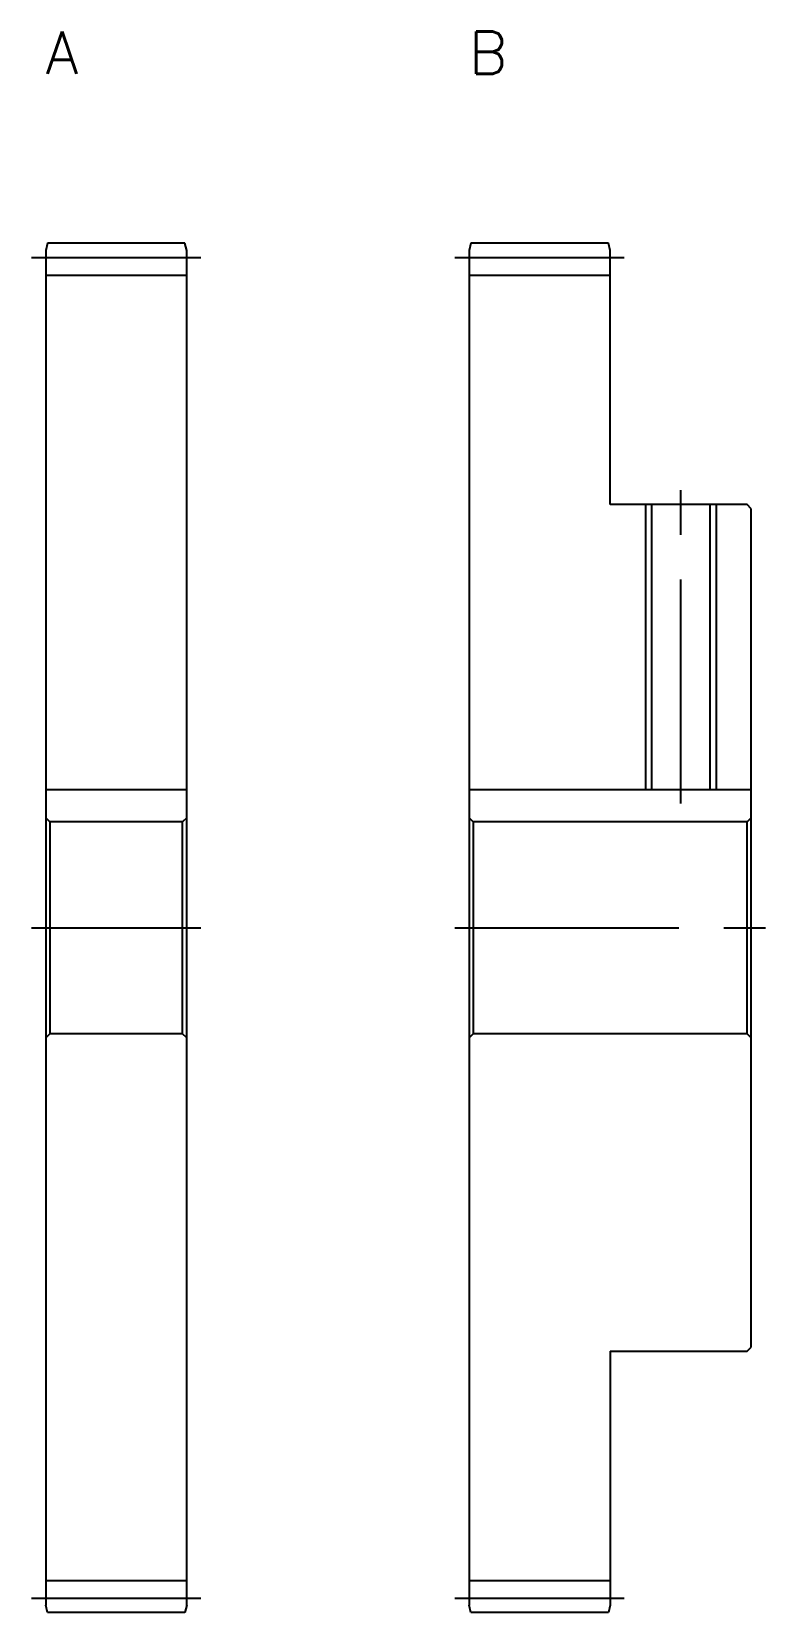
# Model space of a CAD drawing. Extents: x -1 to 168, y -13 to 122.
# Drawn here: x 116 to 168, y 10 to 122 of the extents above; entities that cross this region are included whole.
import ezdxf

# ---------------------------------------------------------------- set-up
doc = ezdxf.new("R2010")
doc.units = 0
doc.header["$LTSCALE"] = 0.5
doc.linetypes.add('CENTER', pattern=[50.8, 31.75, -6.35, 6.35, -6.35])
for name, color, linetype in [('MSM_CENTER', 1, 'CENTER'), ('MSM_CONTINUOUS', 7, 'CONTINUOUS'), ('MSM_NARROW', 5, 'CONTINUOUS'), ('MSM_PART_NUMBER', 7, 'CONTINUOUS')]:
    doc.layers.add(name, color=color, linetype=linetype)
doc.styles.get("Standard").update_dxf_attribs({"font": 'txt.shx', "height": 2, "bigfont": 'bigfont.shx'})

# ---------------------------------------------------------------- blocks, each defined once
blk = doc.blocks.new('*U6')
at = {"layer": 'MSM_PART_NUMBER'}
blk.add_text('A', height=3, dxfattribs=at).set_placement((117, 119))
blk = doc.blocks.new('*U7')
at = {"layer": 'MSM_PART_NUMBER'}
blk.add_text('B', height=3, dxfattribs=at).set_placement((147, 119))

msp = doc.modelspace()

# ---------------------------------------------------------------- linework, layer by layer
at = {"layer": 'MSM_CENTER'}
for p, q in [((116, 106), (128, 106)), ((146, 106), (158, 106)), ((162, 67.3), (162, 89.5)), ((116, 58.5), (128, 58.5)), ((146, 58.5), (168, 58.5)), ((116, 11), (128, 11)), ((146, 11), (158, 11))]:
    msp.add_line(p, q, dxfattribs=at)
at = {"layer": 'MSM_CONTINUOUS'}
for p, q in [((117.13, 107), (117, 106.5)), ((117, 106.5), (117, 10.5)), ((126.87, 107), (117.13, 107)), ((127, 106.5), (126.87, 107)), ((127, 10.5), (127, 106.5)), ((147.13, 107), (147, 106.5)), ((147, 106.5), (147, 10.5)), ((156.87, 107), (147.13, 107)), ((157, 106.5), (156.87, 107)), ((157, 88.5), (157, 106.5)), ((117, 104.75), (127, 104.75)), ((147, 104.75), (157, 104.75)), ((166.7, 88.5), (157, 88.5)), ((159.93, 88.5), (159.93, 68.3)), ((164.07, 88.5), (164.07, 68.3)), ((167, 88.2), (166.7, 88.5)), ((167, 28.8), (167, 88.2)), ((117, 68.3), (127, 68.3)), ((147, 68.3), (167, 68.3)), ((117.3, 66), (117, 66.3)), ((127, 66.3), (126.7, 66)), ((147.3, 66), (147, 66.3)), ((167, 66.3), (166.7, 66)), ((126.7, 66), (117.3, 66)), ((117.3, 66), (117.3, 51)), ((126.7, 51), (126.7, 66)), ((166.7, 66), (147.3, 66)), ((147.3, 66), (147.3, 51)), ((166.7, 51), (166.7, 66)), ((117.3, 51), (117, 50.7)), ((126.7, 51), (117.3, 51)), ((127, 50.7), (126.7, 51)), ((147.3, 51), (147, 50.7)), ((166.7, 51), (147.3, 51)), ((167, 50.7), (166.7, 51)), ((157, 28.5), (157, 10.5)), ((157, 28.5), (166.7, 28.5)), ((166.7, 28.5), (167, 28.8)), ((117, 12.25), (127, 12.25)), ((147, 12.25), (157, 12.25)), ((117.13, 10), (117, 10.5)), ((127, 10.5), (126.87, 10)), ((147.13, 10), (147, 10.5)), ((157, 10.5), (156.87, 10)), ((126.87, 10), (117.13, 10)), ((156.87, 10), (147.13, 10))]:
    msp.add_line(p, q, dxfattribs=at)
at = {"layer": 'MSM_NARROW'}
for p, q in [((159.5, 88.5), (159.5, 68.3)), ((164.5, 88.5), (164.5, 68.3))]:
    msp.add_line(p, q, dxfattribs=at)

# ---------------------------------------------------------------- block references
at = {"layer": 'MSM_CONTINUOUS'}
for name in ['*U6', '*U7']:
    msp.add_blockref(name, (0, 0), dxfattribs=at)

doc.saveas('drawing.dxf')
